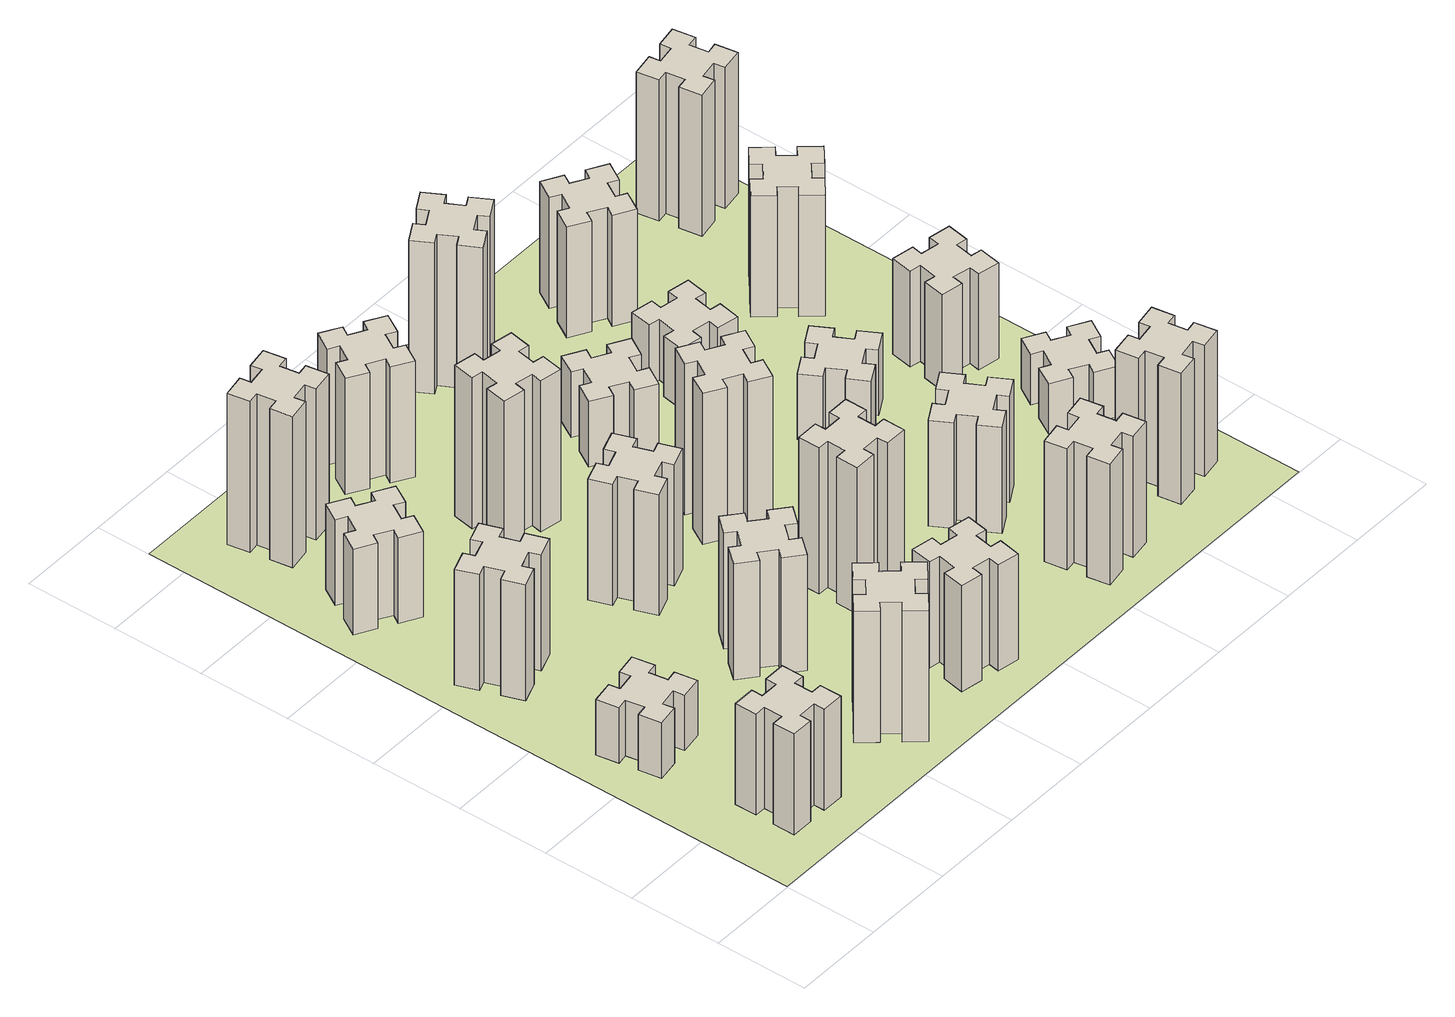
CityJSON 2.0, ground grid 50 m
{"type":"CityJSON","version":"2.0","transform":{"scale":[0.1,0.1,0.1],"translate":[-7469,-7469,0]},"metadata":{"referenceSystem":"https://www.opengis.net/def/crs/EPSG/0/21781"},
"CityObjects":{
"building1":{"type":"Building","attributes":{"class":"1000","function":"1000","usage":"1000","yearOfConstruction":2016,"roofType":"1000","measuredHeight":60,"storeysAboveGround":30,"storeysBelowGround":0},"geometry":[{"type":"Solid","lod":"1","boundaries":[[[[0,1,2,3,4,5,6,7,8,9,10,11,12,13,14,15,16,17,18,19]],[[17,16,20,21]],[[16,15,22,20]],[[15,14,23,22]],[[14,13,24,23]],[[13,12,25,24]],[[12,11,26,25]],[[11,10,27,26]],[[10,9,28,27]],[[9,8,29,28]],[[8,7,30,29]],[[7,6,31,30]],[[6,5,32,31]],[[5,4,33,32]],[[4,3,34,33]],[[3,2,35,34]],[[2,1,36,35]],[[1,0,37,36]],[[0,19,38,37]],[[19,18,39,38]],[[18,17,21,39]],[[24,25,26,27,28,29,30,31,32,33,34,35,36,37,38,39,21,20,22,23]]]]}]},
"building2":{"type":"Building","attributes":{"class":"1000","function":"1000","usage":"1000","yearOfConstruction":2016,"roofType":"1000","measuredHeight":33,"storeysAboveGround":30,"storeysBelowGround":0},"geometry":[{"type":"Solid","lod":"1","boundaries":[[[[40,41,42,43,44,45,46,47,48,49,50,51,52,53,54,55,56,57,58,59]],[[57,56,60,61]],[[56,55,62,60]],[[55,54,63,62]],[[54,53,64,63]],[[53,52,65,64]],[[52,51,66,65]],[[51,50,67,66]],[[50,49,68,67]],[[49,48,69,68]],[[48,47,70,69]],[[47,46,71,70]],[[46,45,72,71]],[[45,44,73,72]],[[44,43,74,73]],[[43,42,75,74]],[[42,41,76,75]],[[41,40,77,76]],[[40,59,78,77]],[[59,58,79,78]],[[58,57,61,79]],[[64,65,66,67,68,69,70,71,72,73,74,75,76,77,78,79,61,60,62,63]]]]}]},
"building3":{"type":"Building","attributes":{"class":"1000","function":"1000","usage":"1000","yearOfConstruction":2016,"roofType":"1000","measuredHeight":69,"storeysAboveGround":30,"storeysBelowGround":0},"geometry":[{"type":"Solid","lod":"1","boundaries":[[[[80,81,82,83,84,85,86,87,88,89,90,91,92,93,94,95,96,97,98,99]],[[97,96,100,101]],[[96,95,102,100]],[[95,94,103,102]],[[94,93,104,103]],[[93,92,105,104]],[[92,91,106,105]],[[91,90,107,106]],[[90,89,108,107]],[[89,88,109,108]],[[88,87,110,109]],[[87,86,111,110]],[[86,85,112,111]],[[85,84,113,112]],[[84,83,114,113]],[[83,82,115,114]],[[82,81,116,115]],[[81,80,117,116]],[[80,99,118,117]],[[99,98,119,118]],[[98,97,101,119]],[[104,105,106,107,108,109,110,111,112,113,114,115,116,117,118,119,101,100,102,103]]]]}]},
"building4":{"type":"Building","attributes":{"class":"1000","function":"1000","usage":"1000","yearOfConstruction":2016,"roofType":"1000","measuredHeight":51,"storeysAboveGround":30,"storeysBelowGround":0},"geometry":[{"type":"Solid","lod":"1","boundaries":[[[[120,121,122,123,124,125,126,127,128,129,130,131,132,133,134,135,136,137,138,139]],[[137,136,140,141]],[[136,135,142,140]],[[135,134,143,142]],[[134,133,144,143]],[[133,132,145,144]],[[132,131,146,145]],[[131,130,147,146]],[[130,129,148,147]],[[129,128,149,148]],[[128,127,150,149]],[[127,126,151,150]],[[126,125,152,151]],[[125,124,153,152]],[[124,123,154,153]],[[123,122,155,154]],[[122,121,156,155]],[[121,120,157,156]],[[120,139,158,157]],[[139,138,159,158]],[[138,137,141,159]],[[144,145,146,147,148,149,150,151,152,153,154,155,156,157,158,159,141,140,142,143]]]]}]},
"building5":{"type":"Building","attributes":{"class":"1000","function":"1000","usage":"1000","yearOfConstruction":2016,"roofType":"1000","measuredHeight":78,"storeysAboveGround":30,"storeysBelowGround":0},"geometry":[{"type":"Solid","lod":"1","boundaries":[[[[160,161,162,163,164,165,166,167,168,169,170,171,172,173,174,175,176,177,178,179]],[[177,176,180,181]],[[176,175,182,180]],[[175,174,183,182]],[[174,173,184,183]],[[173,172,185,184]],[[172,171,186,185]],[[171,170,187,186]],[[170,169,188,187]],[[169,168,189,188]],[[168,167,190,189]],[[167,166,191,190]],[[166,165,192,191]],[[165,164,193,192]],[[164,163,194,193]],[[163,162,195,194]],[[162,161,196,195]],[[161,160,197,196]],[[160,179,198,197]],[[179,178,199,198]],[[178,177,181,199]],[[184,185,186,187,188,189,190,191,192,193,194,195,196,197,198,199,181,180,182,183]]]]}]},
"building6":{"type":"Building","attributes":{"class":"1000","function":"1000","usage":"1000","yearOfConstruction":2016,"roofType":"1000","measuredHeight":90,"storeysAboveGround":30,"storeysBelowGround":0},"geometry":[{"type":"Solid","lod":"1","boundaries":[[[[200,201,202,203,204,205,206,207,208,209,210,211,212,213,214,215,216,217,218,219]],[[217,216,220,221]],[[216,215,222,220]],[[215,214,223,222]],[[214,213,224,223]],[[213,212,225,224]],[[212,211,226,225]],[[211,210,227,226]],[[210,209,228,227]],[[209,208,229,228]],[[208,207,230,229]],[[207,206,231,230]],[[206,205,232,231]],[[205,204,233,232]],[[204,203,234,233]],[[203,202,235,234]],[[202,201,236,235]],[[201,200,237,236]],[[200,219,238,237]],[[219,218,239,238]],[[218,217,221,239]],[[224,225,226,227,228,229,230,231,232,233,234,235,236,237,238,239,221,220,222,223]]]]}]},
"building7":{"type":"Building","attributes":{"class":"1000","function":"1000","usage":"1000","yearOfConstruction":2016,"roofType":"1000","measuredHeight":69,"storeysAboveGround":30,"storeysBelowGround":0},"geometry":[{"type":"Solid","lod":"1","boundaries":[[[[240,241,242,243,244,245,246,247,248,249,250,251,252,253,254,255,256,257,258,259]],[[257,256,260,261]],[[256,255,262,260]],[[255,254,263,262]],[[254,253,264,263]],[[253,252,265,264]],[[252,251,266,265]],[[251,250,267,266]],[[250,249,268,267]],[[249,248,269,268]],[[248,247,270,269]],[[247,246,271,270]],[[246,245,272,271]],[[245,244,273,272]],[[244,243,274,273]],[[243,242,275,274]],[[242,241,276,275]],[[241,240,277,276]],[[240,259,278,277]],[[259,258,279,278]],[[258,257,261,279]],[[264,265,266,267,268,269,270,271,272,273,274,275,276,277,278,279,261,260,262,263]]]]}]},
"building8":{"type":"Building","attributes":{"class":"1000","function":"1000","usage":"1000","yearOfConstruction":2016,"roofType":"1000","measuredHeight":72,"storeysAboveGround":30,"storeysBelowGround":0},"geometry":[{"type":"Solid","lod":"1","boundaries":[[[[280,281,282,283,284,285,286,287,288,289,290,291,292,293,294,295,296,297,298,299]],[[297,296,300,301]],[[296,295,302,300]],[[295,294,303,302]],[[294,293,304,303]],[[293,292,305,304]],[[292,291,306,305]],[[291,290,307,306]],[[290,289,308,307]],[[289,288,309,308]],[[288,287,310,309]],[[287,286,311,310]],[[286,285,312,311]],[[285,284,313,312]],[[284,283,314,313]],[[283,282,315,314]],[[282,281,316,315]],[[281,280,317,316]],[[280,299,318,317]],[[299,298,319,318]],[[298,297,301,319]],[[304,305,306,307,308,309,310,311,312,313,314,315,316,317,318,319,301,300,302,303]]]]}]},
"building9":{"type":"Building","attributes":{"class":"1000","function":"1000","usage":"1000","yearOfConstruction":2016,"roofType":"1000","measuredHeight":63,"storeysAboveGround":30,"storeysBelowGround":0},"geometry":[{"type":"Solid","lod":"1","boundaries":[[[[320,321,322,323,324,325,326,327,328,329,330,331,332,333,334,335,336,337,338,339]],[[337,336,340,341]],[[336,335,342,340]],[[335,334,343,342]],[[334,333,344,343]],[[333,332,345,344]],[[332,331,346,345]],[[331,330,347,346]],[[330,329,348,347]],[[329,328,349,348]],[[328,327,350,349]],[[327,326,351,350]],[[326,325,352,351]],[[325,324,353,352]],[[324,323,354,353]],[[323,322,355,354]],[[322,321,356,355]],[[321,320,357,356]],[[320,339,358,357]],[[339,338,359,358]],[[338,337,341,359]],[[344,345,346,347,348,349,350,351,352,353,354,355,356,357,358,359,341,340,342,343]]]]}]},
"building10":{"type":"Building","attributes":{"class":"1000","function":"1000","usage":"1000","yearOfConstruction":2016,"roofType":"1000","measuredHeight":90,"storeysAboveGround":30,"storeysBelowGround":0},"geometry":[{"type":"Solid","lod":"1","boundaries":[[[[360,361,362,363,364,365,366,367,368,369,370,371,372,373,374,375,376,377,378,379]],[[377,376,380,381]],[[376,375,382,380]],[[375,374,383,382]],[[374,373,384,383]],[[373,372,385,384]],[[372,371,386,385]],[[371,370,387,386]],[[370,369,388,387]],[[369,368,389,388]],[[368,367,390,389]],[[367,366,391,390]],[[366,365,392,391]],[[365,364,393,392]],[[364,363,394,393]],[[363,362,395,394]],[[362,361,396,395]],[[361,360,397,396]],[[360,379,398,397]],[[379,378,399,398]],[[378,377,381,399]],[[384,385,386,387,388,389,390,391,392,393,394,395,396,397,398,399,381,380,382,383]]]]}]},
"building11":{"type":"Building","attributes":{"class":"1000","function":"1000","usage":"1000","yearOfConstruction":2016,"roofType":"1000","measuredHeight":69,"storeysAboveGround":30,"storeysBelowGround":0},"geometry":[{"type":"Solid","lod":"1","boundaries":[[[[400,401,402,403,404,405,406,407,408,409,410,411,412,413,414,415,416,417,418,419]],[[417,416,420,421]],[[416,415,422,420]],[[415,414,423,422]],[[414,413,424,423]],[[413,412,425,424]],[[412,411,426,425]],[[411,410,427,426]],[[410,409,428,427]],[[409,408,429,428]],[[408,407,430,429]],[[407,406,431,430]],[[406,405,432,431]],[[405,404,433,432]],[[404,403,434,433]],[[403,402,435,434]],[[402,401,436,435]],[[401,400,437,436]],[[400,419,438,437]],[[419,418,439,438]],[[418,417,421,439]],[[424,425,426,427,428,429,430,431,432,433,434,435,436,437,438,439,421,420,422,423]]]]}]},
"building12":{"type":"Building","attributes":{"class":"1000","function":"1000","usage":"1000","yearOfConstruction":2016,"roofType":"1000","measuredHeight":87,"storeysAboveGround":30,"storeysBelowGround":0},"geometry":[{"type":"Solid","lod":"1","boundaries":[[[[440,441,442,443,444,445,446,447,448,449,450,451,452,453,454,455,456,457,458,459]],[[457,456,460,461]],[[456,455,462,460]],[[455,454,463,462]],[[454,453,464,463]],[[453,452,465,464]],[[452,451,466,465]],[[451,450,467,466]],[[450,449,468,467]],[[449,448,469,468]],[[448,447,470,469]],[[447,446,471,470]],[[446,445,472,471]],[[445,444,473,472]],[[444,443,474,473]],[[443,442,475,474]],[[442,441,476,475]],[[441,440,477,476]],[[440,459,478,477]],[[459,458,479,478]],[[458,457,461,479]],[[464,465,466,467,468,469,470,471,472,473,474,475,476,477,478,479,461,460,462,463]]]]}]},
"building13":{"type":"Building","attributes":{"class":"1000","function":"1000","usage":"1000","yearOfConstruction":2016,"roofType":"1000","measuredHeight":90,"storeysAboveGround":30,"storeysBelowGround":0},"geometry":[{"type":"Solid","lod":"1","boundaries":[[[[480,481,482,483,484,485,486,487,488,489,490,491,492,493,494,495,496,497,498,499]],[[497,496,500,501]],[[496,495,502,500]],[[495,494,503,502]],[[494,493,504,503]],[[493,492,505,504]],[[492,491,506,505]],[[491,490,507,506]],[[490,489,508,507]],[[489,488,509,508]],[[488,487,510,509]],[[487,486,511,510]],[[486,485,512,511]],[[485,484,513,512]],[[484,483,514,513]],[[483,482,515,514]],[[482,481,516,515]],[[481,480,517,516]],[[480,499,518,517]],[[499,498,519,518]],[[498,497,501,519]],[[504,505,506,507,508,509,510,511,512,513,514,515,516,517,518,519,501,500,502,503]]]]}]},
"building14":{"type":"Building","attributes":{"class":"1000","function":"1000","usage":"1000","yearOfConstruction":2016,"roofType":"1000","measuredHeight":39,"storeysAboveGround":30,"storeysBelowGround":0},"geometry":[{"type":"Solid","lod":"1","boundaries":[[[[520,521,522,523,524,525,526,527,528,529,530,531,532,533,534,535,536,537,538,539]],[[537,536,540,541]],[[536,535,542,540]],[[535,534,543,542]],[[534,533,544,543]],[[533,532,545,544]],[[532,531,546,545]],[[531,530,547,546]],[[530,529,548,547]],[[529,528,549,548]],[[528,527,550,549]],[[527,526,551,550]],[[526,525,552,551]],[[525,524,553,552]],[[524,523,554,553]],[[523,522,555,554]],[[522,521,556,555]],[[521,520,557,556]],[[520,539,558,557]],[[539,538,559,558]],[[538,537,541,559]],[[544,545,546,547,548,549,550,551,552,553,554,555,556,557,558,559,541,540,542,543]]]]}]},
"building15":{"type":"Building","attributes":{"class":"1000","function":"1000","usage":"1000","yearOfConstruction":2016,"roofType":"1000","measuredHeight":72,"storeysAboveGround":30,"storeysBelowGround":0},"geometry":[{"type":"Solid","lod":"1","boundaries":[[[[560,561,562,563,564,565,566,567,568,569,570,571,572,573,574,575,576,577,578,579]],[[577,576,580,581]],[[576,575,582,580]],[[575,574,583,582]],[[574,573,584,583]],[[573,572,585,584]],[[572,571,586,585]],[[571,570,587,586]],[[570,569,588,587]],[[569,568,589,588]],[[568,567,590,589]],[[567,566,591,590]],[[566,565,592,591]],[[565,564,593,592]],[[564,563,594,593]],[[563,562,595,594]],[[562,561,596,595]],[[561,560,597,596]],[[560,579,598,597]],[[579,578,599,598]],[[578,577,581,599]],[[584,585,586,587,588,589,590,591,592,593,594,595,596,597,598,599,581,580,582,583]]]]}]},
"building16":{"type":"Building","attributes":{"class":"1000","function":"1000","usage":"1000","yearOfConstruction":2016,"roofType":"1000","measuredHeight":90,"storeysAboveGround":30,"storeysBelowGround":0},"geometry":[{"type":"Solid","lod":"1","boundaries":[[[[600,601,602,603,604,605,606,607,608,609,610,611,612,613,614,615,616,617,618,619]],[[617,616,620,621]],[[616,615,622,620]],[[615,614,623,622]],[[614,613,624,623]],[[613,612,625,624]],[[612,611,626,625]],[[611,610,627,626]],[[610,609,628,627]],[[609,608,629,628]],[[608,607,630,629]],[[607,606,631,630]],[[606,605,632,631]],[[605,604,633,632]],[[604,603,634,633]],[[603,602,635,634]],[[602,601,636,635]],[[601,600,637,636]],[[600,619,638,637]],[[619,618,639,638]],[[618,617,621,639]],[[624,625,626,627,628,629,630,631,632,633,634,635,636,637,638,639,621,620,622,623]]]]}]},
"building17":{"type":"Building","attributes":{"class":"1000","function":"1000","usage":"1000","yearOfConstruction":2016,"roofType":"1000","measuredHeight":63,"storeysAboveGround":30,"storeysBelowGround":0},"geometry":[{"type":"Solid","lod":"1","boundaries":[[[[640,641,642,643,644,645,646,647,648,649,650,651,652,653,654,655,656,657,658,659]],[[657,656,660,661]],[[656,655,662,660]],[[655,654,663,662]],[[654,653,664,663]],[[653,652,665,664]],[[652,651,666,665]],[[651,650,667,666]],[[650,649,668,667]],[[649,648,669,668]],[[648,647,670,669]],[[647,646,671,670]],[[646,645,672,671]],[[645,644,673,672]],[[644,643,674,673]],[[643,642,675,674]],[[642,641,676,675]],[[641,640,677,676]],[[640,659,678,677]],[[659,658,679,678]],[[658,657,661,679]],[[664,665,666,667,668,669,670,671,672,673,674,675,676,677,678,679,661,660,662,663]]]]}]},
"building18":{"type":"Building","attributes":{"class":"1000","function":"1000","usage":"1000","yearOfConstruction":2016,"roofType":"1000","measuredHeight":39,"storeysAboveGround":30,"storeysBelowGround":0},"geometry":[{"type":"Solid","lod":"1","boundaries":[[[[680,681,682,683,684,685,686,687,688,689,690,691,692,693,694,695,696,697,698,699]],[[697,696,700,701]],[[696,695,702,700]],[[695,694,703,702]],[[694,693,704,703]],[[693,692,705,704]],[[692,691,706,705]],[[691,690,707,706]],[[690,689,708,707]],[[689,688,709,708]],[[688,687,710,709]],[[687,686,711,710]],[[686,685,712,711]],[[685,684,713,712]],[[684,683,714,713]],[[683,682,715,714]],[[682,681,716,715]],[[681,680,717,716]],[[680,699,718,717]],[[699,698,719,718]],[[698,697,701,719]],[[704,705,706,707,708,709,710,711,712,713,714,715,716,717,718,719,701,700,702,703]]]]}]},
"building19":{"type":"Building","attributes":{"class":"1000","function":"1000","usage":"1000","yearOfConstruction":2016,"roofType":"1000","measuredHeight":36,"storeysAboveGround":30,"storeysBelowGround":0},"geometry":[{"type":"Solid","lod":"1","boundaries":[[[[720,721,722,723,724,725,726,727,728,729,730,731,732,733,734,735,736,737,738,739]],[[737,736,740,741]],[[736,735,742,740]],[[735,734,743,742]],[[734,733,744,743]],[[733,732,745,744]],[[732,731,746,745]],[[731,730,747,746]],[[730,729,748,747]],[[729,728,749,748]],[[728,727,750,749]],[[727,726,751,750]],[[726,725,752,751]],[[725,724,753,752]],[[724,723,754,753]],[[723,722,755,754]],[[722,721,756,755]],[[721,720,757,756]],[[720,739,758,757]],[[739,738,759,758]],[[738,737,741,759]],[[744,745,746,747,748,749,750,751,752,753,754,755,756,757,758,759,741,740,742,743]]]]}]},
"building20":{"type":"Building","attributes":{"class":"1000","function":"1000","usage":"1000","yearOfConstruction":2016,"roofType":"1000","measuredHeight":78,"storeysAboveGround":30,"storeysBelowGround":0},"geometry":[{"type":"Solid","lod":"1","boundaries":[[[[760,761,762,763,764,765,766,767,768,769,770,771,772,773,774,775,776,777,778,779]],[[777,776,780,781]],[[776,775,782,780]],[[775,774,783,782]],[[774,773,784,783]],[[773,772,785,784]],[[772,771,786,785]],[[771,770,787,786]],[[770,769,788,787]],[[769,768,789,788]],[[768,767,790,789]],[[767,766,791,790]],[[766,765,792,791]],[[765,764,793,792]],[[764,763,794,793]],[[763,762,795,794]],[[762,761,796,795]],[[761,760,797,796]],[[760,779,798,797]],[[779,778,799,798]],[[778,777,781,799]],[[784,785,786,787,788,789,790,791,792,793,794,795,796,797,798,799,781,780,782,783]]]]}]},
"building21":{"type":"Building","attributes":{"class":"1000","function":"1000","usage":"1000","yearOfConstruction":2016,"roofType":"1000","measuredHeight":66,"storeysAboveGround":30,"storeysBelowGround":0},"geometry":[{"type":"Solid","lod":"1","boundaries":[[[[800,801,802,803,804,805,806,807,808,809,810,811,812,813,814,815,816,817,818,819]],[[817,816,820,821]],[[816,815,822,820]],[[815,814,823,822]],[[814,813,824,823]],[[813,812,825,824]],[[812,811,826,825]],[[811,810,827,826]],[[810,809,828,827]],[[809,808,829,828]],[[808,807,830,829]],[[807,806,831,830]],[[806,805,832,831]],[[805,804,833,832]],[[804,803,834,833]],[[803,802,835,834]],[[802,801,836,835]],[[801,800,837,836]],[[800,819,838,837]],[[819,818,839,838]],[[818,817,821,839]],[[824,825,826,827,828,829,830,831,832,833,834,835,836,837,838,839,821,820,822,823]]]]}]},
"building22":{"type":"Building","attributes":{"class":"1000","function":"1000","usage":"1000","yearOfConstruction":2016,"roofType":"1000","measuredHeight":30,"storeysAboveGround":30,"storeysBelowGround":0},"geometry":[{"type":"Solid","lod":"1","boundaries":[[[[840,841,842,843,844,845,846,847,848,849,850,851,852,853,854,855,856,857,858,859]],[[857,856,860,861]],[[856,855,862,860]],[[855,854,863,862]],[[854,853,864,863]],[[853,852,865,864]],[[852,851,866,865]],[[851,850,867,866]],[[850,849,868,867]],[[849,848,869,868]],[[848,847,870,869]],[[847,846,871,870]],[[846,845,872,871]],[[845,844,873,872]],[[844,843,874,873]],[[843,842,875,874]],[[842,841,876,875]],[[841,840,877,876]],[[840,859,878,877]],[[859,858,879,878]],[[858,857,861,879]],[[864,865,866,867,868,869,870,871,872,873,874,875,876,877,878,879,861,860,862,863]]]]}]},
"building23":{"type":"Building","attributes":{"class":"1000","function":"1000","usage":"1000","yearOfConstruction":2016,"roofType":"1000","measuredHeight":57,"storeysAboveGround":30,"storeysBelowGround":0},"geometry":[{"type":"Solid","lod":"1","boundaries":[[[[880,881,882,883,884,885,886,887,888,889,890,891,892,893,894,895,896,897,898,899]],[[897,896,900,901]],[[896,895,902,900]],[[895,894,903,902]],[[894,893,904,903]],[[893,892,905,904]],[[892,891,906,905]],[[891,890,907,906]],[[890,889,908,907]],[[889,888,909,908]],[[888,887,910,909]],[[887,886,911,910]],[[886,885,912,911]],[[885,884,913,912]],[[884,883,914,913]],[[883,882,915,914]],[[882,881,916,915]],[[881,880,917,916]],[[880,899,918,917]],[[899,898,919,918]],[[898,897,901,919]],[[904,905,906,907,908,909,910,911,912,913,914,915,916,917,918,919,901,900,902,903]]]]}]},
"building24":{"type":"Building","attributes":{"class":"1000","function":"1000","usage":"1000","yearOfConstruction":2016,"roofType":"1000","measuredHeight":72,"storeysAboveGround":30,"storeysBelowGround":0},"geometry":[{"type":"Solid","lod":"1","boundaries":[[[[920,921,922,923,924,925,926,927,928,929,930,931,932,933,934,935,936,937,938,939]],[[937,936,940,941]],[[936,935,942,940]],[[935,934,943,942]],[[934,933,944,943]],[[933,932,945,944]],[[932,931,946,945]],[[931,930,947,946]],[[930,929,948,947]],[[929,928,949,948]],[[928,927,950,949]],[[927,926,951,950]],[[926,925,952,951]],[[925,924,953,952]],[[924,923,954,953]],[[923,922,955,954]],[[922,921,956,955]],[[921,920,957,956]],[[920,939,958,957]],[[939,938,959,958]],[[938,937,941,959]],[[944,945,946,947,948,949,950,951,952,953,954,955,956,957,958,959,941,940,942,943]]]]}]},
"building25":{"type":"Building","attributes":{"class":"1000","function":"1000","usage":"1000","yearOfConstruction":2016,"roofType":"1000","measuredHeight":84,"storeysAboveGround":30,"storeysBelowGround":0},"geometry":[{"type":"Solid","lod":"1","boundaries":[[[[960,961,962,963,964,965,966,967,968,969,970,971,972,973,974,975,976,977,978,979]],[[977,976,980,981]],[[976,975,982,980]],[[975,974,983,982]],[[974,973,984,983]],[[973,972,985,984]],[[972,971,986,985]],[[971,970,987,986]],[[970,969,988,987]],[[969,968,989,988]],[[968,967,990,989]],[[967,966,991,990]],[[966,965,992,991]],[[965,964,993,992]],[[964,963,994,993]],[[963,962,995,994]],[[962,961,996,995]],[[961,960,997,996]],[[960,979,998,997]],[[979,978,999,998]],[[978,977,981,999]],[[984,985,986,987,988,989,990,991,992,993,994,995,996,997,998,999,981,980,982,983]]]]}]},
"landuse1":{"type":"LandUse","attributes":{"name":"plot1","function":"1010"},"geometry":[{"type":"MultiSurface","lod":"1","boundaries":[[[1000,1001,1002,1003]]]}]}
},
"vertices":[
[585,325,0],[585,425,0],[645,425,0],[645,545,0],[525,545,0],[525,485,0],[425,485,0],[425,545,0],[305,545,0],[305,425,0],[365,425,0],[365,325,0],[305,325,0],[305,205,0],[425,205,0],[425,265,0],[525,265,0],[525,205,0],[645,205,0],[645,325,0],[525,265,600],[525,205,600],[425,265,600],[425,205,600],[305,205,600],[305,325,600],[365,325,600],[365,425,600],[305,425,600],[305,545,600],[425,545,600],[425,485,600],[525,485,600],[525,545,600],[645,545,600],[645,425,600],[585,425,600],[585,325,600],[645,325,600],[645,205,600],
[405,1232,0],[307,1215,0],[297,1274,0],[178,1253,0],[199,1135,0],[258,1145,0],[276,1047,0],[217,1037,0],[237,918,0],[356,939,0],[345,998,0],[444,1016,0],[454,957,0],[572,977,0],[551,1096,0],[492,1085,0],[475,1184,0],[534,1194,0],[513,1312,0],[395,1291,0],[475,1184,330],[534,1194,330],[492,1085,330],[551,1096,330],[572,977,330],[454,957,330],[444,1016,330],[345,998,330],[356,939,330],[237,918,330],[217,1037,330],[276,1047,330],[258,1145,330],[199,1135,330],[178,1253,330],[297,1274,330],[307,1215,330],[405,1232,330],[395,1291,330],[513,1312,330],
[366,1835,0],[460,1869,0],[480,1813,0],[593,1854,0],[552,1967,0],[496,1946,0],[462,2040,0],[518,2060,0],[477,2173,0],[364,2132,0],[385,2076,0],[291,2042,0],[270,2098,0],[157,2057,0],[199,1944,0],[255,1965,0],[289,1871,0],[233,1850,0],[274,1737,0],[387,1779,0],[289,1871,690],[233,1850,690],[255,1965,690],[199,1944,690],[157,2057,690],[270,2098,690],[291,2042,690],[385,2076,690],[364,2132,690],[477,2173,690],[518,2060,690],[462,2040,690],[496,1946,690],[552,1967,690],[593,1854,690],[480,1813,690],[460,1869,690],[366,1835,690],[387,1779,690],[274,1737,690],
[446,2597,0],[496,2684,0],[548,2654,0],[608,2758,0],[504,2818,0],[474,2766,0],[387,2816,0],[417,2868,0],[313,2928,0],[253,2824,0],[305,2794,0],[255,2707,0],[203,2737,0],[143,2633,0],[247,2573,0],[277,2625,0],[364,2575,0],[334,2523,0],[438,2463,0],[498,2567,0],[364,2575,510],[334,2523,510],[277,2625,510],[247,2573,510],[143,2633,510],[203,2737,510],[255,2707,510],[305,2794,510],[253,2824,510],[313,2928,510],[417,2868,510],[387,2816,510],[474,2766,510],[504,2818,510],[608,2758,510],[548,2654,510],[496,2684,510],[446,2597,510],[498,2567,510],[438,2463,510],
[1332,408,0],[1267,484,0],[1313,523,0],[1236,615,0],[1144,538,0],[1183,492,0],[1106,427,0],[1068,473,0],[976,396,0],[1053,304,0],[1099,343,0],[1163,266,0],[1117,228,0],[1194,136,0],[1286,213,0],[1248,259,0],[1324,323,0],[1363,277,0],[1455,354,0],[1378,446,0],[1324,323,780],[1363,277,780],[1248,259,780],[1286,213,780],[1194,136,780],[1117,228,780],[1163,266,780],[1099,343,780],[1053,304,780],[976,396,780],[1068,473,780],[1106,427,780],[1183,492,780],[1144,538,780],[1236,615,780],[1313,523,780],[1267,484,780],[1332,408,780],[1378,446,780],[1455,354,780],
[592,3305,0],[575,3404,0],[634,3414,0],[613,3532,0],[495,3511,0],[505,3452,0],[407,3435,0],[397,3494,0],[278,3473,0],[299,3355,0],[358,3365,0],[376,3267,0],[317,3257,0],[337,3138,0],[456,3159,0],[445,3218,0],[544,3236,0],[554,3177,0],[672,3197,0],[651,3316,0],[544,3236,900],[554,3177,900],[445,3218,900],[456,3159,900],[337,3138,900],[317,3257,900],[376,3267,900],[358,3365,900],[299,3355,900],[278,3473,900],[397,3494,900],[407,3435,900],[505,3452,900],[495,3511,900],[613,3532,900],[634,3414,900],[575,3404,900],[592,3305,900],[651,3316,900],[672,3197,900],
[1324,1167,0],[1248,1232,0],[1286,1278,0],[1194,1355,0],[1117,1263,0],[1163,1224,0],[1099,1148,0],[1053,1186,0],[976,1094,0],[1068,1017,0],[1106,1063,0],[1183,999,0],[1144,953,0],[1236,876,0],[1313,968,0],[1267,1006,0],[1332,1083,0],[1378,1044,0],[1455,1136,0],[1363,1213,0],[1332,1083,690],[1378,1044,690],[1267,1006,690],[1313,968,690],[1236,876,690],[1144,953,690],[1183,999,690],[1106,1063,690],[1068,1017,690],[976,1094,690],[1053,1186,690],[1099,1148,690],[1163,1224,690],[1117,1263,690],[1194,1355,690],[1286,1278,690],[1248,1232,690],[1324,1167,690],[1363,1213,690],[1455,1136,690],
[1225,1976,0],[1131,1942,0],[1110,1998,0],[997,1957,0],[1039,1844,0],[1095,1865,0],[1129,1771,0],[1073,1750,0],[1114,1637,0],[1227,1679,0],[1206,1735,0],[1300,1769,0],[1320,1713,0],[1433,1754,0],[1392,1867,0],[1336,1846,0],[1302,1940,0],[1358,1960,0],[1317,2073,0],[1204,2032,0],[1302,1940,720],[1358,1960,720],[1336,1846,720],[1392,1867,720],[1433,1754,720],[1320,1713,720],[1300,1769,720],[1206,1735,720],[1227,1679,720],[1114,1637,720],[1073,1750,720],[1129,1771,720],[1095,1865,720],[1039,1844,720],[997,1957,720],[1110,1998,720],[1131,1942,720],[1225,1976,720],[1204,2032,720],[1317,2073,720],
[1855,307,0],[1872,405,0],[1931,395,0],[1952,513,0],[1834,534,0],[1824,475,0],[1725,492,0],[1736,551,0],[1617,572,0],[1597,454,0],[1656,444,0],[1638,345,0],[1579,356,0],[1558,237,0],[1677,217,0],[1687,276,0],[1785,258,0],[1775,199,0],[1893,178,0],[1914,297,0],[1785,258,630],[1775,199,630],[1687,276,630],[1677,217,630],[1558,237,630],[1579,356,630],[1638,345,630],[1656,444,630],[1597,454,630],[1617,572,630],[1736,551,630],[1725,492,630],[1824,475,630],[1834,534,630],[1952,513,630],[1931,395,630],[1872,405,630],[1855,307,630],[1914,297,630],[1893,178,630],
[1315,2527,0],[1332,2625,0],[1391,2615,0],[1412,2733,0],[1294,2754,0],[1284,2695,0],[1185,2712,0],[1196,2771,0],[1077,2792,0],[1057,2674,0],[1116,2664,0],[1098,2565,0],[1039,2576,0],[1018,2457,0],[1137,2437,0],[1147,2496,0],[1245,2478,0],[1235,2419,0],[1353,2398,0],[1374,2517,0],[1245,2478,900],[1235,2419,900],[1147,2496,900],[1137,2437,900],[1018,2457,900],[1039,2576,900],[1098,2565,900],[1116,2664,900],[1057,2674,900],[1077,2792,900],[1196,2771,900],[1185,2712,900],[1284,2695,900],[1294,2754,900],[1412,2733,900],[1391,2615,900],[1332,2625,900],[1315,2527,900],[1374,2517,900],[1353,2398,900],
[1186,3237,0],[1236,3324,0],[1288,3294,0],[1348,3398,0],[1244,3458,0],[1214,3406,0],[1127,3456,0],[1157,3508,0],[1053,3568,0],[993,3464,0],[1045,3434,0],[995,3347,0],[943,3377,0],[883,3273,0],[987,3213,0],[1017,3265,0],[1104,3215,0],[1074,3163,0],[1178,3103,0],[1238,3207,0],[1104,3215,690],[1074,3163,690],[1017,3265,690],[987,3213,690],[883,3273,690],[943,3377,690],[995,3347,690],[1045,3434,690],[993,3464,690],[1053,3568,690],[1157,3508,690],[1127,3456,690],[1214,3406,690],[1244,3458,690],[1348,3398,690],[1288,3294,690],[1236,3324,690],[1186,3237,690],[1238,3207,690],[1178,3103,690],
[1745,1165,0],[1745,1065,0],[1685,1065,0],[1685,945,0],[1805,945,0],[1805,1005,0],[1905,1005,0],[1905,945,0],[2025,945,0],[2025,1065,0],[1965,1065,0],[1965,1165,0],[2025,1165,0],[2025,1285,0],[1905,1285,0],[1905,1225,0],[1805,1225,0],[1805,1285,0],[1685,1285,0],[1685,1165,0],[1805,1225,870],[1805,1285,870],[1905,1225,870],[1905,1285,870],[2025,1285,870],[2025,1165,870],[1965,1165,870],[1965,1065,870],[2025,1065,870],[2025,945,870],[1905,945,870],[1905,1005,870],[1805,1005,870],[1805,945,870],[1685,945,870],[1685,1065,870],[1745,1065,870],[1745,1165,870],[1685,1165,870],[1685,1285,870],
[1785,1954,0],[1735,1867,0],[1683,1897,0],[1623,1793,0],[1727,1733,0],[1757,1785,0],[1844,1735,0],[1814,1683,0],[1918,1623,0],[1978,1727,0],[1926,1757,0],[1976,1844,0],[2028,1814,0],[2088,1918,0],[1984,1978,0],[1954,1926,0],[1867,1976,0],[1897,2028,0],[1793,2088,0],[1733,1984,0],[1867,1976,900],[1897,2028,900],[1954,1926,900],[1984,1978,900],[2088,1918,900],[2028,1814,900],[1976,1844,900],[1926,1757,900],[1978,1727,900],[1918,1623,900],[1814,1683,900],[1844,1735,900],[1757,1785,900],[1727,1733,900],[1623,1793,900],[1683,1897,900],[1735,1867,900],[1785,1954,900],[1733,1984,900],[1793,2088,900],
[2026,2497,0],[2076,2584,0],[2128,2554,0],[2188,2658,0],[2084,2718,0],[2054,2666,0],[1967,2716,0],[1997,2768,0],[1893,2828,0],[1833,2724,0],[1885,2694,0],[1835,2607,0],[1783,2637,0],[1723,2533,0],[1827,2473,0],[1857,2525,0],[1944,2475,0],[1914,2423,0],[2018,2363,0],[2078,2467,0],[1944,2475,390],[1914,2423,390],[1857,2525,390],[1827,2473,390],[1723,2533,390],[1783,2637,390],[1835,2607,390],[1885,2694,390],[1833,2724,390],[1893,2828,390],[1997,2768,390],[1967,2716,390],[2054,2666,390],[2084,2718,390],[2188,2658,390],[2128,2554,390],[2076,2584,390],[2026,2497,390],[2078,2467,390],[2018,2363,390],
[2812,345,0],[2795,444,0],[2854,454,0],[2833,572,0],[2715,551,0],[2725,492,0],[2627,475,0],[2617,534,0],[2498,513,0],[2519,395,0],[2578,405,0],[2596,307,0],[2537,297,0],[2557,178,0],[2676,199,0],[2665,258,0],[2764,276,0],[2774,217,0],[2892,237,0],[2871,356,0],[2764,276,720],[2774,217,720],[2665,258,720],[2676,199,720],[2557,178,720],[2537,297,720],[2596,307,720],[2578,405,720],[2519,395,720],[2498,513,720],[2617,534,720],[2627,475,720],[2725,492,720],[2715,551,720],[2833,572,720],[2854,454,720],[2795,444,720],[2812,345,720],[2871,356,720],[2892,237,720],
[1844,3556,0],[1757,3506,0],[1727,3558,0],[1623,3498,0],[1683,3394,0],[1735,3424,0],[1785,3337,0],[1733,3307,0],[1793,3203,0],[1897,3263,0],[1867,3315,0],[1954,3365,0],[1984,3313,0],[2088,3373,0],[2028,3477,0],[1976,3447,0],[1926,3534,0],[1978,3564,0],[1918,3668,0],[1814,3608,0],[1926,3534,900],[1978,3564,900],[1976,3447,900],[2028,3477,900],[2088,3373,900],[1984,3313,900],[1954,3365,900],[1867,3315,900],[1897,3263,900],[1793,3203,900],[1733,3307,900],[1785,3337,900],[1735,3424,900],[1683,3394,900],[1623,3498,900],[1727,3558,900],[1757,3506,900],[1844,3556,900],[1814,3608,900],[1918,3668,900],
[2584,1136,0],[2497,1086,0],[2467,1138,0],[2363,1078,0],[2423,974,0],[2475,1004,0],[2525,917,0],[2473,887,0],[2533,783,0],[2637,843,0],[2607,895,0],[2694,945,0],[2724,893,0],[2828,953,0],[2768,1057,0],[2716,1027,0],[2666,1114,0],[2718,1144,0],[2658,1248,0],[2554,1188,0],[2666,1114,630],[2718,1144,630],[2716,1027,630],[2768,1057,630],[2828,953,630],[2724,893,630],[2694,945,630],[2607,895,630],[2637,843,630],[2533,783,630],[2473,887,630],[2525,917,630],[2475,1004,630],[2423,974,630],[2363,1078,630],[2467,1138,630],[2497,1086,630],[2584,1136,630],[2554,1188,630],[2658,1248,630],
[2707,1735,0],[2794,1785,0],[2824,1733,0],[2928,1793,0],[2868,1897,0],[2816,1867,0],[2766,1954,0],[2818,1984,0],[2758,2088,0],[2654,2028,0],[2684,1976,0],[2597,1926,0],[2567,1978,0],[2463,1918,0],[2523,1814,0],[2575,1844,0],[2625,1757,0],[2573,1727,0],[2633,1623,0],[2737,1683,0],[2625,1757,390],[2573,1727,390],[2575,1844,390],[2523,1814,390],[2463,1918,390],[2567,1978,390],[2597,1926,390],[2684,1976,390],[2654,2028,390],[2758,2088,390],[2818,1984,390],[2766,1954,390],[2816,1867,390],[2868,1897,390],[2928,1793,390],[2824,1733,390],[2794,1785,390],[2707,1735,390],[2737,1683,390],[2633,1623,390],
[2564,2695,0],[2465,2712,0],[2476,2771,0],[2357,2792,0],[2337,2674,0],[2396,2664,0],[2378,2565,0],[2319,2576,0],[2298,2457,0],[2417,2437,0],[2427,2496,0],[2525,2478,0],[2515,2419,0],[2633,2398,0],[2654,2517,0],[2595,2527,0],[2612,2625,0],[2671,2615,0],[2692,2733,0],[2574,2754,0],[2612,2625,360],[2671,2615,360],[2595,2527,360],[2654,2517,360],[2633,2398,360],[2515,2419,360],[2525,2478,360],[2427,2496,360],[2417,2437,360],[2298,2457,360],[2319,2576,360],[2378,2565,360],[2396,2664,360],[2337,2674,360],[2357,2792,360],[2476,2771,360],[2465,2712,360],[2564,2695,360],[2574,2754,360],[2692,2733,360],
[3305,358,0],[3404,376,0],[3414,317,0],[3532,337,0],[3511,456,0],[3452,445,0],[3435,544,0],[3494,554,0],[3473,672,0],[3355,651,0],[3365,592,0],[3267,575,0],[3257,634,0],[3138,613,0],[3159,495,0],[3218,505,0],[3236,407,0],[3177,397,0],[3197,278,0],[3316,299,0],[3236,407,780],[3177,397,780],[3218,505,780],[3159,495,780],[3138,613,780],[3257,634,780],[3267,575,780],[3365,592,780],[3355,651,780],[3473,672,780],[3494,554,780],[3435,544,780],[3452,445,780],[3511,456,780],[3532,337,780],[3414,317,780],[3404,376,780],[3305,358,780],[3316,299,780],[3197,278,780],
[2694,3306,0],[2607,3356,0],[2637,3408,0],[2533,3468,0],[2473,3364,0],[2525,3334,0],[2475,3247,0],[2423,3277,0],[2363,3173,0],[2467,3113,0],[2497,3165,0],[2584,3115,0],[2554,3063,0],[2658,3003,0],[2718,3107,0],[2666,3137,0],[2716,3224,0],[2768,3194,0],[2828,3298,0],[2724,3358,0],[2716,3224,660],[2768,3194,660],[2666,3137,660],[2718,3107,660],[2658,3003,660],[2554,3063,660],[2584,3115,660],[2497,3165,660],[2467,3113,660],[2363,3173,660],[2423,3277,660],[2475,3247,660],[2525,3334,660],[2473,3364,660],[2533,3468,660],[2637,3408,660],[2607,3356,660],[2694,3306,660],[2724,3358,660],[2828,3298,660],
[3337,1045,0],[3424,995,0],[3394,943,0],[3498,883,0],[3558,987,0],[3506,1017,0],[3556,1104,0],[3608,1074,0],[3668,1178,0],[3564,1238,0],[3534,1186,0],[3447,1236,0],[3477,1288,0],[3373,1348,0],[3313,1244,0],[3365,1214,0],[3315,1127,0],[3263,1157,0],[3203,1053,0],[3307,993,0],[3315,1127,300],[3263,1157,300],[3365,1214,300],[3313,1244,300],[3373,1348,300],[3477,1288,300],[3447,1236,300],[3534,1186,300],[3564,1238,300],[3668,1178,300],[3608,1074,300],[3556,1104,300],[3506,1017,300],[3558,987,300],[3498,883,300],[3394,943,300],[3424,995,300],[3337,1045,300],[3307,993,300],[3203,1053,300],
[3267,1656,0],[3365,1638,0],[3355,1579,0],[3473,1558,0],[3494,1677,0],[3435,1687,0],[3452,1785,0],[3511,1775,0],[3532,1893,0],[3414,1914,0],[3404,1855,0],[3305,1872,0],[3316,1931,0],[3197,1952,0],[3177,1834,0],[3236,1824,0],[3218,1725,0],[3159,1736,0],[3138,1617,0],[3257,1597,0],[3218,1725,570],[3159,1736,570],[3236,1824,570],[3177,1834,570],[3197,1952,570],[3316,1931,570],[3305,1872,570],[3404,1855,570],[3414,1914,570],[3532,1893,570],[3511,1775,570],[3452,1785,570],[3435,1687,570],[3494,1677,570],[3473,1558,570],[3355,1579,570],[3365,1638,570],[3267,1656,570],[3257,1597,570],[3138,1617,570],
[3119,2563,0],[3183,2486,0],[3137,2448,0],[3214,2356,0],[3306,2433,0],[3268,2479,0],[3344,2543,0],[3383,2497,0],[3475,2574,0],[3398,2666,0],[3352,2628,0],[3287,2704,0],[3333,2743,0],[3256,2835,0],[3164,2758,0],[3203,2712,0],[3126,2647,0],[3088,2693,0],[2996,2616,0],[3073,2524,0],[3126,2647,720],[3088,2693,720],[3203,2712,720],[3164,2758,720],[3256,2835,720],[3333,2743,720],[3287,2704,720],[3352,2628,720],[3398,2666,720],[3475,2574,720],[3383,2497,720],[3344,2543,720],[3268,2479,720],[3306,2433,720],[3214,2356,720],[3137,2448,720],[3183,2486,720],[3119,2563,720],[3073,2524,720],[2996,2616,720],
[3552,3305,0],[3535,3404,0],[3594,3414,0],[3573,3532,0],[3455,3511,0],[3465,3452,0],[3367,3435,0],[3357,3494,0],[3238,3473,0],[3259,3355,0],[3318,3365,0],[3336,3267,0],[3277,3257,0],[3297,3138,0],[3416,3159,0],[3405,3218,0],[3504,3236,0],[3514,3177,0],[3632,3197,0],[3611,3316,0],[3504,3236,840],[3514,3177,840],[3405,3218,840],[3416,3159,840],[3297,3138,840],[3277,3257,840],[3336,3267,840],[3318,3365,840],[3259,3355,840],[3238,3473,840],[3357,3494,840],[3367,3435,840],[3465,3452,840],[3455,3511,840],[3573,3532,840],[3594,3414,840],[3535,3404,840],[3552,3305,840],[3611,3316,840],[3632,3197,840],
[5,3705,0],[3705,3705,0],[3705,5,0],[5,5,0]
]}
